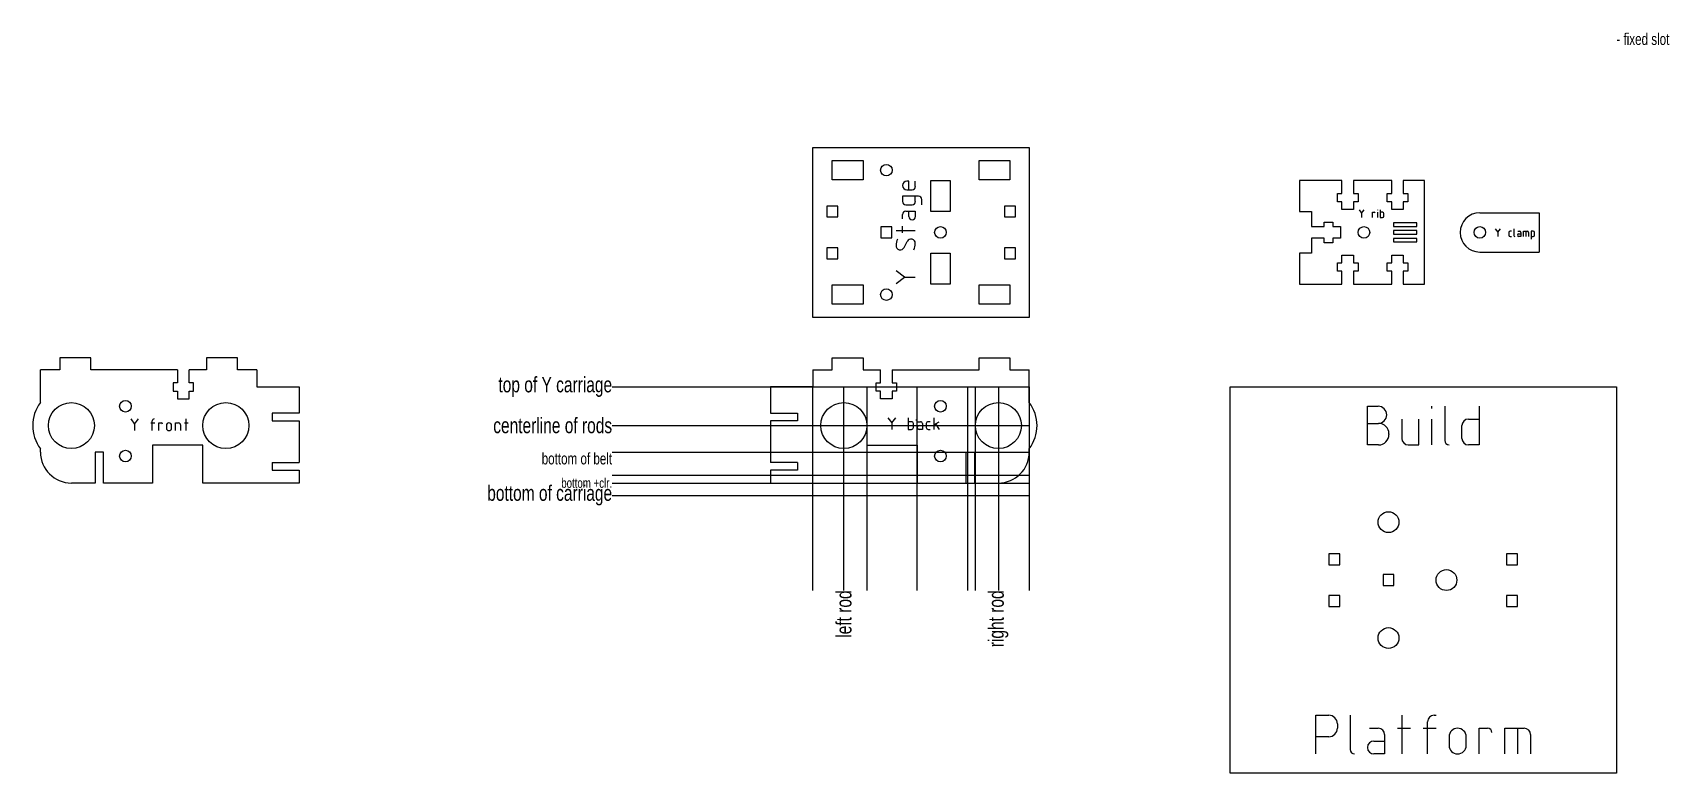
# Model space of a CAD drawing. Header units: millimetres. Extents: x -110 to 314, y 0 to 192.
import ezdxf

# ---------------------------------------------------------------- set-up
doc = ezdxf.new("R2010")
doc.units = ezdxf.units.MM
for name, color, linetype, lineweight, true_color in [('build-platform', 7, 'CONTINUOUS', 0, 0x000000), ('carriage_constraints', 5, 'CONTINUOUS', 0, 0x0000ff), ('cuts', 7, 'CONTINUOUS', 0, 0x000000), ('documentation', 2, 'CONTINUOUS', 0, 0xffff00), ('inner-clamp', 7, 'CONTINUOUS', 0, 0x000000), ('text', 4, 'CONTINUOUS', 0, 0x00ffff)]:
    doc.layers.add(name, color=color, linetype=linetype, lineweight=lineweight, true_color=true_color)
doc.styles.get("Standard").update_dxf_attribs({"font": 'txt', "width": 0.75})

# ---------------------------------------------------------------- blocks, each defined once
blk = doc.blocks.new('m3-t-slot')
at = {"layer": 'cuts'}
for p, q in [((-2.66, 3.33), (-2.66, 5.5)), ((-2.66, 5.5), (-1.5, 5.5)), ((-1.5, 7.5), (1.5, 7.5)), ((-1.5, 5.5), (-1.5, 7.5)), ((1.5, 7.5), (1.5, 5.5)), ((1.5, 5.5), (2.66, 5.5)), ((2.66, 5.5), (2.66, 3.33)), ((-1.5, 3.33), (-2.66, 3.33)), ((-1.5, 0), (-1.5, 3.33)), ((2.66, 3.33), (1.5, 3.33)), ((1.5, 3.33), (1.5, 0))]:
    blk.add_line(p, q, dxfattribs=at)

msp = doc.modelspace()

# ---------------------------------------------------------------- linework, layer by layer
at = {"layer": 'build-platform'}
for p, q in [((200, 0), (200, 100)), ((200, 100), (300, 100)), ((300, 100), (300, 0)), ((228.41, 56.81), (225.59, 56.81)), ((225.59, 56.81), (225.59, 53.99)), ((228.41, 53.99), (228.41, 56.81)), ((274.41, 56.81), (271.59, 56.81)), ((271.59, 56.81), (271.59, 53.99)), ((274.41, 53.99), (274.41, 56.81)), ((225.59, 53.99), (228.41, 53.99)), ((242.41, 51.41), (239.59, 51.41)), ((239.59, 51.41), (239.59, 48.59)), ((242.41, 48.59), (242.41, 51.41)), ((271.59, 53.99), (274.41, 53.99)), ((239.59, 48.59), (242.41, 48.59)), ((228.41, 46.01), (225.59, 46.01)), ((225.59, 46.01), (225.59, 43.19)), ((225.59, 43.19), (228.41, 43.19)), ((228.41, 43.19), (228.41, 46.01)), ((274.41, 46.01), (271.59, 46.01)), ((271.59, 46.01), (271.59, 43.19)), ((271.59, 43.19), (274.41, 43.19)), ((274.41, 43.19), (274.41, 46.01)), ((300, 0), (200, 0))]:
    msp.add_line(p, q, dxfattribs=at)
for centre in [(241, 65), (256, 50), (241, 35)]:
    msp.add_circle(centre, 2.7, dxfattribs=at)
at = {"layer": 'carriage_constraints'}
for p, q in [((40, 100), (148, 100)), ((92, 47.34), (92, 100)), ((100, 47.34), (100, 100)), ((106, 47.34), (106, 100)), ((119, 47.34), (119, 100)), ((132, 100), (132, 47.34)), ((134, 100), (134, 47.34)), ((140, 100), (140, 47.34)), ((148, 100), (148, 47.34)), ((40, 90), (148, 90)), ((40, 83.12), (148, 83.12)), ((40, 77.12), (148, 77.12)), ((40, 75.12), (148, 75.12)), ((40, 71.92), (148, 71.92))]:
    msp.add_line(p, q, dxfattribs=at)
at = {"layer": 'cuts'}
for p, q in [((92, 118), (92, 162)), ((92, 162), (148, 162)), ((148, 162), (148, 118)), ((97, 153.6), (97, 158.6)), ((97, 158.6), (105, 158.6)), ((105, 158.6), (105, 153.6)), ((135, 153.6), (135, 158.6)), ((135, 158.6), (143, 158.6)), ((143, 158.6), (143, 153.6)), ((105, 153.6), (97, 153.6)), ((122.5, 145.4), (122.5, 153.4)), ((122.5, 153.4), (127.5, 153.4)), ((127.5, 153.4), (127.5, 145.4)), ((143, 153.6), (135, 153.6)), ((217.95, 153.4), (217.95, 145.4)), ((228.95, 153.4), (217.95, 153.4)), ((241.83, 153.4), (231.95, 153.4)), ((250.33, 153.4), (244.83, 153.4)), ((250.33, 126.6), (250.33, 153.4)), ((98.41, 146.81), (95.59, 146.81)), ((95.59, 146.81), (95.59, 143.99)), ((98.41, 143.99), (98.41, 146.81)), ((127.5, 145.4), (122.5, 145.4)), ((144.41, 146.81), (141.59, 146.81)), ((141.59, 146.81), (141.59, 143.99)), ((144.41, 143.99), (144.41, 146.81)), ((217.95, 145.4), (221.05, 145.4)), ((221.05, 145.4), (221.05, 141.5)), ((95.59, 143.99), (98.41, 143.99)), ((112.41, 141.41), (109.59, 141.41)), ((109.59, 141.41), (109.59, 138.59)), ((112.41, 138.59), (112.41, 141.41)), ((141.59, 143.99), (144.41, 143.99)), ((248.33, 142.45), (242.33, 142.45)), ((242.33, 142.45), (242.33, 141.55)), ((242.33, 141.55), (248.33, 141.55)), ((248.33, 140.45), (242.33, 140.45)), ((242.33, 140.45), (242.33, 139.55)), ((248.33, 141.55), (248.33, 142.45)), ((248.33, 139.55), (248.33, 140.45)), ((98.41, 136.01), (95.59, 136.01)), ((95.59, 136.01), (95.59, 133.19)), ((98.41, 133.19), (98.41, 136.01)), ((109.59, 138.59), (112.41, 138.59)), ((144.41, 136.01), (141.59, 136.01)), ((141.59, 136.01), (141.59, 133.19)), ((144.41, 133.19), (144.41, 136.01)), ((221.05, 138.5), (221.05, 134.6)), ((242.33, 139.55), (248.33, 139.55)), ((248.33, 138.45), (242.33, 138.45)), ((242.33, 138.45), (242.33, 137.55)), ((242.33, 137.55), (248.33, 137.55)), ((248.33, 137.55), (248.33, 138.45)), ((95.59, 133.19), (98.41, 133.19)), ((122.5, 126.6), (122.5, 134.6)), ((122.5, 134.6), (127.5, 134.6)), ((127.5, 134.6), (127.5, 126.6)), ((141.59, 133.19), (144.41, 133.19)), ((221.05, 134.6), (217.95, 134.6)), ((217.95, 134.6), (217.95, 126.6)), ((97, 121.4), (97, 126.4)), ((97, 126.4), (105, 126.4)), ((105, 126.4), (105, 121.4)), ((127.5, 126.6), (122.5, 126.6)), ((135, 121.4), (135, 126.4)), ((135, 126.4), (143, 126.4)), ((143, 126.4), (143, 121.4)), ((217.95, 126.6), (228.95, 126.6)), ((231.95, 126.6), (241.83, 126.6)), ((244.83, 126.6), (250.33, 126.6)), ((105, 121.4), (97, 121.4)), ((143, 121.4), (135, 121.4)), ((148, 118), (92, 118)), ((-95, 107.5), (-103, 107.5)), ((-103, 107.5), (-103, 104.4)), ((-95, 104.4), (-95, 107.5)), ((-57, 107.5), (-65, 107.5)), ((-65, 107.5), (-65, 104.4)), ((-57, 104.4), (-57, 107.5)), ((97, 104.4), (97, 107.5)), ((97, 107.5), (105, 107.5)), ((105, 107.5), (105, 104.4)), ((135, 104.4), (135, 107.5)), ((135, 107.5), (143, 107.5)), ((143, 107.5), (143, 104.4)), ((-108, 96), (-108, 104.4)), ((-103, 104.4), (-108, 104.4)), ((-72.5, 104.4), (-95, 104.4)), ((-65, 104.4), (-69.5, 104.4)), ((-52, 104.4), (-57, 104.4)), ((-52, 104.4), (-52, 100)), ((92, 104.4), (92, 100)), ((92, 104.4), (97, 104.4)), ((105, 104.4), (109.5, 104.4)), ((112.5, 104.4), (135, 104.4)), ((143, 104.4), (148, 104.4)), ((148, 96), (148, 104.4)), ((-52, 100), (-41, 100)), ((-41, 100), (-41, 93.2)), ((92, 100), (81, 100)), ((81, 100), (81, 93.2)), ((-41, 93.2), (-48, 93.2)), ((-48, 93.2), (-48, 91.2)), ((-48, 91.2), (-41, 91.2)), ((-41, 91.2), (-41, 80.42)), ((81, 93.2), (88, 93.2)), ((88, 91.2), (81, 91.2)), ((81, 91.2), (81, 80.42)), ((88, 93.2), (88, 91.2)), ((-66, 84.92), (-79, 84.92)), ((-79, 84.92), (-79, 75.12)), ((-66, 75.12), (-66, 84.92)), ((106, 75.12), (106, 84.92)), ((106, 84.92), (119, 84.92)), ((119, 84.92), (119, 75.12)), ((-108, 83.12), (-108, 84)), ((-93.8, 83.12), (-93.8, 75.12)), ((-91.7, 83.12), (-93.8, 83.12)), ((-91.7, 75.12), (-91.7, 83.12)), ((131.7, 75.12), (131.7, 83.12)), ((131.7, 83.12), (133.8, 83.12)), ((133.8, 83.12), (133.8, 75.12)), ((148, 83.12), (148, 84)), ((-48, 80.42), (-48, 78.42)), ((-48, 80.42), (-41, 80.42)), ((-48, 78.42), (-41, 78.42)), ((-41, 78.42), (-41, 75.12)), ((88, 80.42), (81, 80.42)), ((88, 78.42), (81, 78.42)), ((81, 78.42), (81, 75.12)), ((88, 80.42), (88, 78.42)), ((-93.8, 75.12), (-100, 75.12)), ((-79, 75.12), (-91.7, 75.12)), ((-41, 75.12), (-66, 75.12)), ((81, 75.12), (106, 75.12)), ((119, 75.12), (131.7, 75.12)), ((133.8, 75.12), (140, 75.12))]:
    msp.add_line(p, q, dxfattribs=at)
for centre, radius in [((111, 156.1), 1.5), ((125, 140), 1.5), ((234.64, 140), 1.5), ((111, 123.9), 1.5), ((-100, 90), 5.96), ((-86, 95), 1.5), ((-60, 90), 5.96), ((100, 90), 5.96), ((125, 95), 1.5), ((140, 90), 5.96), ((-86, 82.12), 1.5), ((125, 82.12), 1.5)]:
    msp.add_circle(centre, radius, dxfattribs=at)
for centre, radius, start, end in [((-100, 90), 10, 143.1301, 216.8699), ((140, 90), 10, 323.1301, 36.8699), ((-100, 83.12), 8, 180, 270), ((140, 83.12), 8, 270, 0)]:
    msp.add_arc(centre, radius, start, end, dxfattribs=at)
at = {"layer": 'inner-clamp'}
for p, q in [((264.64, 145.09), (280, 145.09)), ((280, 145.09), (280, 134.91)), ((264.64, 134.91), (280, 134.91))]:
    msp.add_line(p, q, dxfattribs=at)
msp.add_circle((264.64, 140), 1.5, dxfattribs=at)
msp.add_arc((264.64, 140), 5.09, 90, 270, dxfattribs=at)
at = {"layer": 'text'}
for p, q in [((116.83, 153.26), (116.28, 153.26)), ((116.83, 151.04), (116.83, 153.26)), ((118.5, 151.88), (118.5, 153.26)), ((119.33, 149.38), (115.17, 149.38)), ((115.17, 149.38), (115.17, 147.99)), ((116.28, 151.04), (117.67, 151.04)), ((118.5, 147.99), (118.5, 149.38)), ((120.17, 147.15), (120.17, 148.54)), ((115.17, 143.54), (115.17, 144.65)), ((116, 147.15), (117.67, 147.15)), ((116, 145.49), (118.5, 145.49)), ((116.83, 144.1), (116.83, 145.49)), ((118.5, 145.49), (118.5, 144.1)), ((233.38, 145.87), (234.05, 144.98)), ((234.05, 144.98), (234.72, 145.87)), ((234.05, 144.98), (234.05, 143.87)), ((236.88, 143.87), (236.88, 145.2)), ((236.88, 145.2), (237.33, 145.2)), ((238.22, 145.76), (238.22, 145.87)), ((238.22, 143.87), (238.22, 145.2)), ((238.88, 145.87), (238.88, 143.87)), ((239.44, 145.2), (238.88, 145.2)), ((239.77, 144.2), (239.77, 144.87)), ((113.5, 140.49), (118.5, 140.49)), ((115.17, 139.93), (115.17, 141.6)), ((238.88, 143.87), (239.44, 143.87)), ((268.64, 140.96), (269.31, 140.07)), ((269.31, 140.07), (269.98, 140.96)), ((269.31, 140.07), (269.31, 138.96)), ((272.14, 139.96), (272.14, 139.29)), ((272.81, 140.29), (272.48, 140.29)), ((273.48, 140.96), (273.48, 139.18)), ((274.48, 140.29), (274.92, 140.29)), ((275.26, 139.96), (275.26, 138.96)), ((275.92, 138.96), (275.92, 140.29)), ((275.92, 140.29), (276.92, 140.29)), ((276.59, 140.29), (276.59, 138.96)), ((277.26, 139.96), (277.26, 138.96)), ((278.48, 140.29), (277.92, 140.29)), ((277.92, 140.29), (277.92, 138.29)), ((278.81, 139.29), (278.81, 139.96)), ((115.6, 136.09), (116.4, 137.66)), ((272.48, 138.96), (272.81, 138.96)), ((274.7, 139.63), (275.26, 139.63)), ((275.26, 138.96), (274.7, 138.96)), ((277.92, 138.96), (278.48, 138.96)), ((115.72, 128.4), (113.5, 130.07)), ((113.5, 126.74), (115.72, 128.4)), ((115.72, 128.4), (118.5, 128.4)), ((235.56, 85), (235.56, 95)), ((235.56, 95), (238.33, 95)), ((252.22, 94.44), (252.22, 95)), ((255.56, 95), (255.56, 86.11)), ((264.44, 95), (264.44, 85)), ((-84.64, 91.7), (-83.64, 90.37)), ((-83.64, 90.37), (-82.64, 91.7)), ((-83.64, 90.37), (-83.64, 88.7)), ((-79.39, 90.7), (-78.39, 90.7)), ((-79.06, 88.7), (-79.06, 91.2)), ((-77.39, 88.7), (-77.39, 90.7)), ((-77.39, 90.7), (-76.73, 90.7)), ((-75.39, 90.03), (-75.39, 89.37)), ((-74.06, 89.37), (-74.06, 90.03)), ((-73.06, 88.7), (-73.06, 90.7)), ((-73.06, 90.7), (-72.23, 90.7)), ((-71.73, 90.2), (-71.73, 88.7)), ((-70.73, 90.7), (-69.73, 90.7)), ((-70.39, 91.7), (-70.39, 88.7)), ((111.41, 92), (112.41, 90.67)), ((112.41, 90.67), (113.41, 92)), ((112.41, 90.67), (112.41, 89)), ((116.66, 92), (116.66, 89)), ((117.49, 91), (116.66, 91)), ((116.66, 89), (117.49, 89)), ((117.99, 89.5), (117.99, 90.5)), ((118.62, 91.5), (118.79, 91.5)), ((119.16, 91), (119.82, 91)), ((119.49, 90), (120.32, 90)), ((120.32, 89), (119.49, 89)), ((120.32, 90.5), (120.32, 89)), ((121.32, 90.5), (121.32, 89.5)), ((122.32, 91), (121.82, 91)), ((121.82, 89), (122.32, 89)), ((123.32, 92), (123.32, 89)), ((123.32, 90.17), (124.66, 91)), ((123.76, 90.44), (124.66, 89)), ((235.56, 90.56), (238.44, 90.56)), ((244.44, 91.67), (244.44, 86.67)), ((248.89, 85), (248.89, 91.67)), ((252.22, 85), (252.22, 91.67)), ((260, 86.67), (260, 90)), ((261.67, 91.67), (264.44, 91.67)), ((238.44, 85), (235.56, 85)), ((241.11, 87.89), (241.11, 87.67)), ((246.11, 85), (248.89, 85)), ((264.44, 85), (261.67, 85)), ((222.22, 5), (222.22, 15)), ((222.22, 15), (225.56, 15)), ((227.78, 12.78), (227.78, 11.67)), ((231.11, 15), (231.11, 6.11)), ((244.44, 15), (244.44, 5)), ((251.11, 5), (251.11, 13.33)), ((252.78, 15), (253.33, 15)), ((225.56, 9.44), (222.22, 9.44)), ((236.11, 11.67), (238.33, 11.67)), ((240, 10), (240, 5)), ((243.33, 11.67), (246.67, 11.67)), ((250, 11.67), (253.33, 11.67)), ((256.67, 9.44), (256.67, 7.22)), ((261.11, 7.22), (261.11, 9.44)), ((264.44, 5), (264.44, 11.67)), ((264.44, 11.67), (266.67, 11.67)), ((271.11, 5), (271.11, 11.67)), ((271.11, 11.67), (276.11, 11.67)), ((274.44, 11.67), (274.44, 5)), ((277.78, 10), (277.78, 5)), ((237.22, 8.33), (240, 8.33)), ((240, 5), (237.22, 5))]:
    msp.add_line(p, q, dxfattribs=at)
for centre, radius, start, end in [((116.28, 152.15), 1.11, 90, 270), ((117.67, 151.88), 0.833, 270, 360), ((119.33, 148.54), 0.833, 360, 90), ((116, 147.99), 0.833, 180, 270), ((116, 144.65), 0.833, 90, 180), ((117.67, 144.1), 0.833, 180, 360), ((117.67, 147.99), 0.833, 270, 360), ((237.33, 144.98), 0.222, 0, 90), ((239.44, 144.87), 0.333, 0, 90), ((239.44, 144.2), 0.333, 270, 0), ((272.48, 139.96), 0.333, 90, 180), ((274.92, 139.96), 0.333, 0, 90), ((276.92, 139.96), 0.333, 0, 90), ((278.48, 139.96), 0.333, 0, 90), ((117.18, 136.6), 3.68, 153.07, 180), ((114.61, 136.6), 1.11, 180, 333), ((117.39, 137.15), 1.11, 360, 152.98), ((114.82, 137.15), 3.68, 333.1, 360), ((272.48, 139.29), 0.333, 180, 270), ((273.7, 139.18), 0.222, 180, 270), ((274.7, 139.29), 0.333, 90, 270), ((278.48, 139.29), 0.333, 270, 0), ((238.33, 92.78), 2.22, 270, 90), ((-78.56, 91.2), 0.5, 90, 180), ((-76.73, 90.37), 0.333, 0, 90), ((-74.73, 90.03), 0.667, 0, 180), ((-74.73, 89.37), 0.667, 180, 0), ((-72.23, 90.2), 0.5, 0, 90), ((117.49, 90.5), 0.5, 0, 90), ((117.49, 89.5), 0.5, 270, 0), ((119.49, 89.5), 0.5, 90, 270), ((119.82, 90.5), 0.5, 0, 90), ((121.82, 90.5), 0.5, 90, 180), ((121.82, 89.5), 0.5, 180, 270), ((238.44, 87.89), 2.67, 0, 90), ((261.67, 90), 1.67, 90, 180), ((238.44, 87.67), 2.67, 270, 0), ((246.11, 86.67), 1.67, 180, 270), ((256.67, 86.11), 1.11, 180, 270), ((261.67, 86.67), 1.67, 180, 270), ((225.56, 12.78), 2.22, 0, 90), ((252.78, 13.33), 1.67, 90, 180), ((225.56, 11.67), 2.22, 270, 0), ((238.33, 10), 1.67, 0, 90), ((258.89, 9.44), 2.22, 0, 180), ((266.67, 10.56), 1.11, 0, 90), ((276.11, 10), 1.67, 0, 90), ((232.22, 6.11), 1.11, 180, 270), ((237.22, 6.67), 1.67, 90, 270), ((258.89, 7.22), 2.22, 180, 0)]:
    msp.add_arc(centre, radius, start, end, dxfattribs=at)

# ---------------------------------------------------------------- block references
at = {"layer": 'cuts'}
for p, rotation in [((230.45, 153.4), 180), ((243.33, 153.4), 180), ((221.05, 140), 270), ((111, 104.4), 180)]:
    msp.add_blockref('m3-t-slot', p, dxfattribs=dict(at, rotation=rotation))
for p in [(230.45, 126.6), (243.33, 126.6)]:
    msp.add_blockref('m3-t-slot', p, dxfattribs=at)
at = {"layer": 'cuts', "yscale": -1, "rotation": 360}
msp.add_blockref('m3-t-slot', (-71, 104.4), dxfattribs=at)

# ---------------------------------------------------------------- texts
at = {"layer": 'carriage_constraints', "width": 100, "attachment_point": 6}
for s, insert, char_height in [('top\\~of\\~Y\\~carriage', (40, 100), 4), ('centerline\\~of\\~rods', (40, 90), 4), ('bottom\\~of\\~belt', (40, 81.42), 3), ('bottom\\~+clr.', (40, 75.12), 2.5), ('bottom\\~of\\~carriage', (40, 71.92), 4)]:
    msp.add_mtext(s, dxfattribs=dict(at, insert=insert, char_height=char_height))
at = {"layer": 'carriage_constraints', "char_height": 4, "width": 100, "attachment_point": 6, "rotation": 90}
for s, insert in [('left\\~rod', (100, 47.34)), ('right\\~rod', (140, 47.34))]:
    msp.add_mtext(s, dxfattribs=dict(at, insert=insert))
at = {"layer": 'documentation', "insert": (300, 190), "char_height": 3, "width": 100, "attachment_point": 4}
msp.add_mtext('-\\~fixed\\~slot', dxfattribs=at)

doc.saveas('drawing.dxf')
